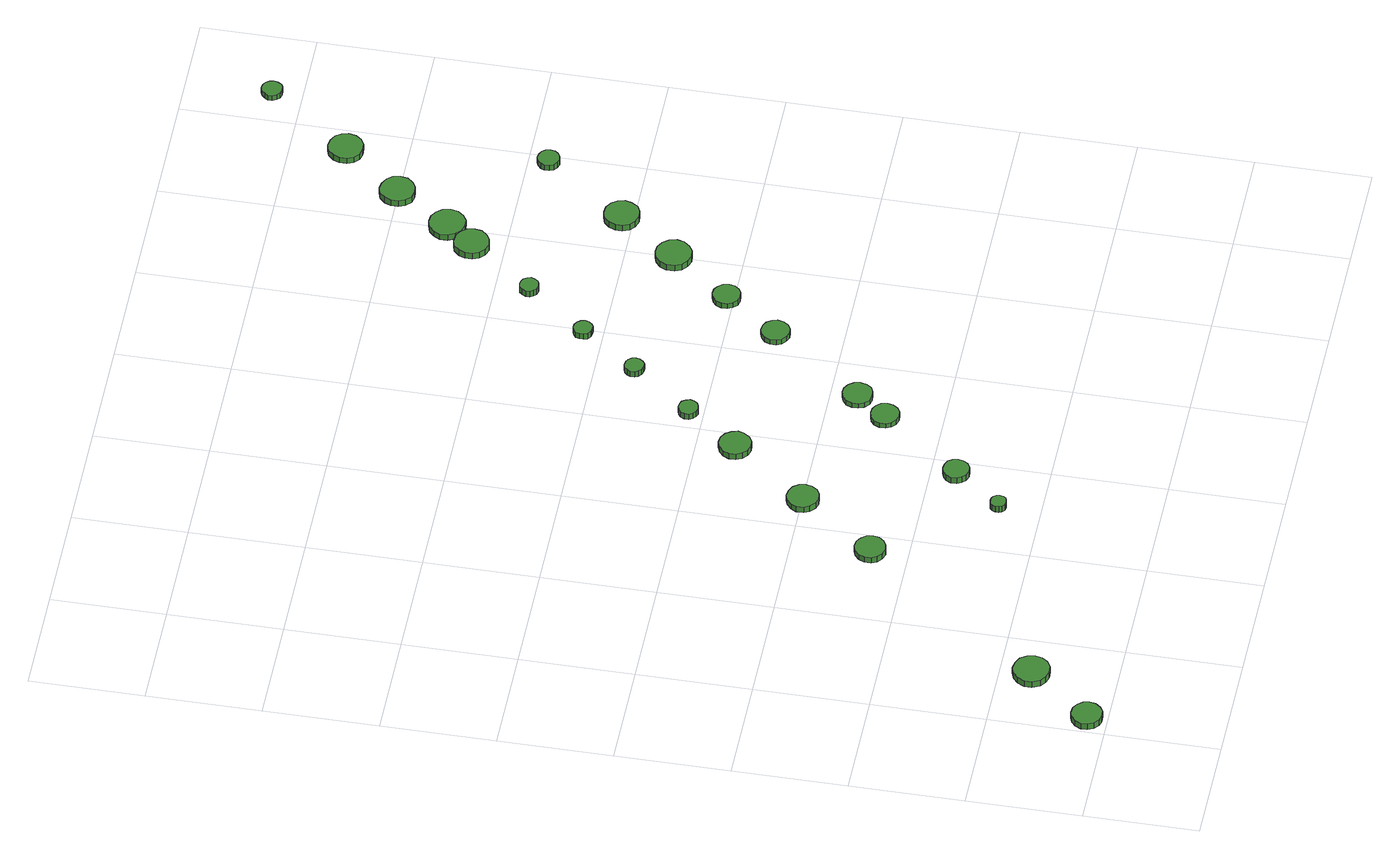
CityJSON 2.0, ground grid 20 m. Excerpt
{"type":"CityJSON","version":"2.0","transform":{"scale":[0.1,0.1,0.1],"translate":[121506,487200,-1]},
"CityObjects":{
"tree1":{"type":"SolitaryVegetationObject","attributes":{"function":"something"},"geometry":[{"type":"MultiSurface","lod":"1","boundaries":[[[0,1,2,3,4,5,6,7,8,9,10,11,12,13,14]],[[15,16,17,18,19,20,21,22,23,24,25,26,27,28,29]],[[0,29,28,1]],[[1,28,27,2]],[[2,27,26,3]],[[3,26,25,4]],[[4,25,24,5]],[[5,24,23,6]],[[6,23,22,7]],[[7,22,21,8]],[[8,21,20,9]],[[9,20,19,10]],[[10,19,18,11]],[[11,18,17,12]],[[12,17,16,13]],[[13,16,15,14]],[[14,15,29,0]]]}]},
"tree2":{"type":"SolitaryVegetationObject","attributes":{"function":"something"},"geometry":[{"type":"MultiSurface","lod":"1","boundaries":[[[30,31,32,33,34,35,36,37,38,39,40,41,42,43,44]],[[45,46,47,48,49,50,51,52,53,54,55,56,57,58,59]],[[30,59,58,31]],[[31,58,57,32]],[[32,57,56,33]],[[33,56,55,34]],[[34,55,54,35]],[[35,54,53,36]],[[36,53,52,37]],[[37,52,51,38]],[[38,51,50,39]],[[39,50,49,40]],[[40,49,48,41]],[[41,48,47,42]],[[42,47,46,43]],[[43,46,45,44]],[[44,45,59,30]]]}]},
"tree3":{"type":"SolitaryVegetationObject","attributes":{"function":"something"},"geometry":[{"type":"MultiSurface","lod":"1","boundaries":[[[60,61,62,63,64,65,66,67,68,69,70,71,72,73,74]],[[75,76,77,78,79,80,81,82,83,84,85,86,87,88,89]],[[60,89,88,61]],[[61,88,87,62]],[[62,87,86,63]],[[63,86,85,64]],[[64,85,84,65]],[[65,84,83,66]],[[66,83,82,67]],[[67,82,81,68]],[[68,81,80,69]],[[69,80,79,70]],[[70,79,78,71]],[[71,78,77,72]],[[72,77,76,73]],[[73,76,75,74]],[[74,75,89,60]]]}]},
"tree4":{"type":"SolitaryVegetationObject","attributes":{"function":"something"},"geometry":[{"type":"MultiSurface","lod":"1","boundaries":[[[90,91,92,93,94,95,96,97,98,99,100,101,102,103,104]],[[105,106,107,108,109,110,111,112,113,114,115,116,117,118,119]],[[90,119,118,91]],[[91,118,117,92]],[[92,117,116,93]],[[93,116,115,94]],[[94,115,114,95]],[[95,114,113,96]],[[96,113,112,97]],[[97,112,111,98]],[[98,111,110,99]],[[99,110,109,100]],[[100,109,108,101]],[[101,108,107,102]],[[102,107,106,103]],[[103,106,105,104]],[[104,105,119,90]]]}]},
"tree5":{"type":"SolitaryVegetationObject","attributes":{"function":"something"},"geometry":[{"type":"MultiSurface","lod":"1","boundaries":[[[120,121,122,123,124,125,126,127,128,129,130,131,132,133,134]],[[135,136,137,138,139,140,141,142,143,144,145,146,147,148,149]],[[120,149,148,121]],[[121,148,147,122]],[[122,147,146,123]],[[123,146,145,124]],[[124,145,144,125]],[[125,144,143,126]],[[126,143,142,127]],[[127,142,141,128]],[[128,141,140,129]],[[129,140,139,130]],[[130,139,138,131]],[[131,138,137,132]],[[132,137,136,133]],[[133,136,135,134]],[[134,135,149,120]]]}]},
"tree6":{"type":"SolitaryVegetationObject","attributes":{"function":"something"},"geometry":[{"type":"MultiSurface","lod":"1","boundaries":[[[150,151,152,153,154,155,156,157,158,159,160,161,162,163,164]],[[165,166,167,168,169,170,171,172,173,174,175,176,177,178,179]],[[150,179,178,151]],[[151,178,177,152]],[[152,177,176,153]],[[153,176,175,154]],[[154,175,174,155]],[[155,174,173,156]],[[156,173,172,157]],[[157,172,171,158]],[[158,171,170,159]],[[159,170,169,160]],[[160,169,168,161]],[[161,168,167,162]],[[162,167,166,163]],[[163,166,165,164]],[[164,165,179,150]]]}]},
"tree7":{"type":"SolitaryVegetationObject","attributes":{"function":"something"},"geometry":[{"type":"MultiSurface","lod":"1","boundaries":[[[180,181,182,183,184,185,186,187,188,189,190,191,192,193,194]],[[195,196,197,198,199,200,201,202,203,204,205,206,207,208,209]],[[180,209,208,181]],[[181,208,207,182]],[[182,207,206,183]],[[183,206,205,184]],[[184,205,204,185]],[[185,204,203,186]],[[186,203,202,187]],[[187,202,201,188]],[[188,201,200,189]],[[189,200,199,190]],[[190,199,198,191]],[[191,198,197,192]],[[192,197,196,193]],[[193,196,195,194]],[[194,195,209,180]]]}]},
"tree8":{"type":"SolitaryVegetationObject","attributes":{"function":"something"},"geometry":[{"type":"MultiSurface","lod":"1","boundaries":[[[210,211,212,213,214,215,216,217,218,219,220,221,222,223,224]],[[225,226,227,228,229,230,231,232,233,234,235,236,237,238,239]],[[210,239,238,211]],[[211,238,237,212]],[[212,237,236,213]],[[213,236,235,214]],[[214,235,234,215]],[[215,234,233,216]],[[216,233,232,217]],[[217,232,231,218]],[[218,231,230,219]],[[219,230,229,220]],[[220,229,228,221]],[[221,228,227,222]],[[222,227,226,223]],[[223,226,225,224]],[[224,225,239,210]]]}]},
"tree9":{"type":"SolitaryVegetationObject","attributes":{"function":"something"},"geometry":[{"type":"MultiSurface","lod":"1","boundaries":[[[240,241,242,243,244,245,246,247,248,249,250,251,252,253,254]],[[255,256,257,258,259,260,261,262,263,264,265,266,267,268,269]],[[240,269,268,241]],[[241,268,267,242]],[[242,267,266,243]],[[243,266,265,244]],[[244,265,264,245]],[[245,264,263,246]],[[246,263,262,247]],[[247,262,261,248]],[[248,261,260,249]],[[249,260,259,250]],[[250,259,258,251]],[[251,258,257,252]],[[252,257,256,253]],[[253,256,255,254]],[[254,255,269,240]]]}]},
"tree10":{"type":"SolitaryVegetationObject","attributes":{"function":"something"},"geometry":[{"type":"MultiSurface","lod":"1","boundaries":[[[270,271,272,273,274,275,276,277,278,279,280,281,282,283,284]],[[285,286,287,288,289,290,291,292,293,294,295,296,297,298,299]],[[270,299,298,271]],[[271,298,297,272]],[[272,297,296,273]],[[273,296,295,274]],[[274,295,294,275]],[[275,294,293,276]],[[276,293,292,277]],[[277,292,291,278]],[[278,291,290,279]],[[279,290,289,280]],[[280,289,288,281]],[[281,288,287,282]],[[282,287,286,283]],[[283,286,285,284]],[[284,285,299,270]]]}]},
"tree11":{"type":"SolitaryVegetationObject","attributes":{"function":"something"},"geometry":[{"type":"MultiSurface","lod":"1","boundaries":[[[300,301,302,303,304,305,306,307,308,309,310,311,312,313,314]],[[315,316,317,318,319,320,321,322,323,324,325,326,327,328,329]],[[300,329,328,301]],[[301,328,327,302]],[[302,327,326,303]],[[303,326,325,304]],[[304,325,324,305]],[[305,324,323,306]],[[306,323,322,307]],[[307,322,321,308]],[[308,321,320,309]],[[309,320,319,310]],[[310,319,318,311]],[[311,318,317,312]],[[312,317,316,313]],[[313,316,315,314]],[[314,315,329,300]]]}]},
"tree12":{"type":"SolitaryVegetationObject","attributes":{"function":"something"},"geometry":[{"type":"MultiSurface","lod":"1","boundaries":[[[330,331,332,333,334,335,336,337,338,339,340,341,342,343,344]],[[345,346,347,348,349,350,351,352,353,354,355,356,357,358,359]],[[330,359,358,331]],[[331,358,357,332]],[[332,357,356,333]],[[333,356,355,334]],[[334,355,354,335]],[[335,354,353,336]],[[336,353,352,337]],[[337,352,351,338]],[[338,351,350,339]],[[339,350,349,340]],[[340,349,348,341]],[[341,348,347,342]],[[342,347,346,343]],[[343,346,345,344]],[[344,345,359,330]]]}]},
"tree13":{"type":"SolitaryVegetationObject","attributes":{"function":"something"},"geometry":[{"type":"MultiSurface","lod":"1","boundaries":[[[360,361,362,363,364,365,366,367,368,369,370,371,372,373,374]],[[375,376,377,378,379,380,381,382,383,384,385,386,387,388,389]],[[360,389,388,361]],[[361,388,387,362]],[[362,387,386,363]],[[363,386,385,364]],[[364,385,384,365]],[[365,384,383,366]],[[366,383,382,367]],[[367,382,381,368]],[[368,381,380,369]],[[369,380,379,370]],[[370,379,378,371]],[[371,378,377,372]],[[372,377,376,373]],[[373,376,375,374]],[[374,375,389,360]]]}]},
"tree14":{"type":"SolitaryVegetationObject","attributes":{"function":"something"},"geometry":[{"type":"MultiSurface","lod":"1","boundaries":[[[390,391,392,393,394,395,396,397,398,399,400,401,402,403,404]],[[405,406,407,408,409,410,411,412,413,414,415,416,417,418,419]],[[390,419,418,391]],[[391,418,417,392]],[[392,417,416,393]],[[393,416,415,394]],[[394,415,414,395]],[[395,414,413,396]],[[396,413,412,397]],[[397,412,411,398]],[[398,411,410,399]],[[399,410,409,400]],[[400,409,408,401]],[[401,408,407,402]],[[402,407,406,403]],[[403,406,405,404]],[[404,405,419,390]]]}]},
"tree15":{"type":"SolitaryVegetationObject","attributes":{"function":"something"},"geometry":[{"type":"MultiSurface","lod":"1","boundaries":[[[420,421,422,423,424,425,426,427,428,429,430,431,432,433,434]],[[435,436,437,438,439,440,441,442,443,444,445,446,447,448,449]],[[420,449,448,421]],[[421,448,447,422]],[[422,447,446,423]],[[423,446,445,424]],[[424,445,444,425]],[[425,444,443,426]],[[426,443,442,427]],[[427,442,441,428]],[[428,441,440,429]],[[429,440,439,430]],[[430,439,438,431]],[[431,438,437,432]],[[432,437,436,433]],[[433,436,435,434]],[[434,435,449,420]]]}]},
"tree16":{"type":"SolitaryVegetationObject","attributes":{"function":"something"},"geometry":[{"type":"MultiSurface","lod":"1","boundaries":[[[450,451,452,453,454,455,456,457,458,459,460,461,462,463,464]],[[465,466,467,468,469,470,471,472,473,474,475,476,477,478,479]],[[450,479,478,451]],[[451,478,477,452]],[[452,477,476,453]],[[453,476,475,454]],[[454,475,474,455]],[[455,474,473,456]],[[456,473,472,457]],[[457,472,471,458]],[[458,471,470,459]],[[459,470,469,460]],[[460,469,468,461]],[[461,468,467,462]],[[462,467,466,463]],[[463,466,465,464]],[[464,465,479,450]]]}]},
"tree17":{"type":"SolitaryVegetationObject","attributes":{"function":"something"},"geometry":[{"type":"MultiSurface","lod":"1","boundaries":[[[480,481,482,483,484,485,486,487,488,489,490,491,492,493,494]],[[495,496,497,498,499,500,501,502,503,504,505,506,507,508,509]],[[480,509,508,481]],[[481,508,507,482]],[[482,507,506,483]],[[483,506,505,484]],[[484,505,504,485]],[[485,504,503,486]],[[486,503,502,487]],[[487,502,501,488]],[[488,501,500,489]],[[489,500,499,490]],[[490,499,498,491]],[[491,498,497,492]],[[492,497,496,493]],[[493,496,495,494]],[[494,495,509,480]]]}]},
"tree18":{"type":"SolitaryVegetationObject","attributes":{"function":"something"},"geometry":[{"type":"MultiSurface","lod":"1","boundaries":[[[510,511,512,513,514,515,516,517,518,519,520,521,522,523,524]],[[525,526,527,528,529,530,531,532,533,534,535,536,537,538,539]],[[510,539,538,511]],[[511,538,537,512]],[[512,537,536,513]],[[513,536,535,514]],[[514,535,534,515]],[[515,534,533,516]],[[516,533,532,517]],[[517,532,531,518]],[[518,531,530,519]],[[519,530,529,520]],[[520,529,528,521]],[[521,528,527,522]],[[522,527,526,523]],[[523,526,525,524]],[[524,525,539,510]]]}]},
"tree19":{"type":"SolitaryVegetationObject","attributes":{"function":"something"},"geometry":[{"type":"MultiSurface","lod":"1","boundaries":[[[540,541,542,543,544,545,546,547,548,549,550,551,552,553,554]],[[555,556,557,558,559,560,561,562,563,564,565,566,567,568,569]],[[540,569,568,541]],[[541,568,567,542]],[[542,567,566,543]],[[543,566,565,544]],[[544,565,564,545]],[[545,564,563,546]],[[546,563,562,547]],[[547,562,561,548]],[[548,561,560,549]],[[549,560,559,550]],[[550,559,558,551]],[[551,558,557,552]],[[552,557,556,553]],[[553,556,555,554]],[[554,555,569,540]]]}]},
"tree20":{"type":"SolitaryVegetationObject","attributes":{"function":"something"},"geometry":[{"type":"MultiSurface","lod":"1","boundaries":[[[570,571,572,573,574,575,576,577,578,579,580,581,582,583,584]],[[585,586,587,588,589,590,591,592,593,594,595,596,597,598,599]],[[570,599,598,571]],[[571,598,597,572]],[[572,597,596,573]],[[573,596,595,574]],[[574,595,594,575]],[[575,594,593,576]],[[576,593,592,577]],[[577,592,591,578]],[[578,591,590,579]],[[579,590,589,580]],[[580,589,588,581]],[[581,588,587,582]],[[582,587,586,583]],[[583,586,585,584]],[[584,585,599,570]]]}]},
"tree21":{"type":"SolitaryVegetationObject","attributes":{"function":"something"},"geometry":[{"type":"MultiSurface","lod":"1","boundaries":[[[600,601,602,603,604,605,606,607,608,609,610,611,612,613,614]],[[615,616,617,618,619,620,621,622,623,624,625,626,627,628,629]],[[600,629,628,601]],[[601,628,627,602]],[[602,627,626,603]],[[603,626,625,604]],[[604,625,624,605]],[[605,624,623,606]],[[606,623,622,607]],[[607,622,621,608]],[[608,621,620,609]],[[609,620,619,610]],[[610,619,618,611]],[[611,618,617,612]],[[612,617,616,613]],[[613,616,615,614]],[[614,615,629,600]]]}]},
"tree22":{"type":"SolitaryVegetationObject","attributes":{"function":"something"},"geometry":[{"type":"MultiSurface","lod":"1","boundaries":[[[630,631,632,633,634,635,636,637,638,639,640,641,642,643,644]],[[645,646,647,648,649,650,651,652,653,654,655,656,657,658,659]],[[630,659,658,631]],[[631,658,657,632]],[[632,657,656,633]],[[633,656,655,634]],[[634,655,654,635]],[[635,654,653,636]],[[636,653,652,637]],[[637,652,651,638]],[[638,651,650,639]],[[639,650,649,640]],[[640,649,648,641]],[[641,648,647,642]],[[642,647,646,643]],[[643,646,645,644]],[[644,645,659,630]]]}]},
"tree23":{"type":"SolitaryVegetationObject","attributes":{"function":"something"},"geometry":[{"type":"MultiSurface","lod":"1","boundaries":[[[660,661,662,663,664,665,666,667,668,669,670,671,672,673,674]],[[675,676,677,678,679,680,681,682,683,684,685,686,687,688,689]],[[660,689,688,661]],[[661,688,687,662]],[[662,687,686,663]],[[663,686,685,664]],[[664,685,684,665]],[[665,684,683,666]],[[666,683,682,667]],[[667,682,681,668]],[[668,681,680,669]],[[669,680,679,670]],[[670,679,678,671]],[[671,678,677,672]],[[672,677,676,673]],[[673,676,675,674]],[[674,675,689,660]]]}]}
},
"vertices":[
[59,36,20],[57,46,20],[50,55,20],[41,61,20],[29,62,20],[19,59,20],[11,51,20],[6,41,20],[6,30,20],[11,20,20],[19,12,20],[29,9,20],[41,10,20],[50,16,20],[57,25,20],[57,25,7],[50,16,7],[41,10,7],[29,9,7],[19,12,7],[11,20,7],[6,30,7],[6,41,7],[11,51,7],[19,59,7],[29,62,7],[41,61,7],[50,55,7],[57,46,7],[59,36,7],
[147,145,25],[144,158,25],[137,169,25],[125,175,25],[112,177,25],[100,173,25],[90,164,25],[84,152,25],[84,139,25],[90,126,25],[100,118,25],[112,114,25],[125,115,25],[137,122,25],[144,132,25],[144,132,12],[137,122,12],[125,115,12],[112,114,12],[100,118,12],[90,126,12],[84,139,12],[84,152,12],[90,164,12],[100,173,12],[112,177,12],[125,175,12],[137,169,12],[144,158,12],[147,145,12],
[386,465,21],[384,476,21],[377,485,21],[368,491,21],[357,492,21],[346,488,21],[338,481,21],[333,471,21],[333,459,21],[338,449,21],[346,442,21],[357,438,21],[368,440,21],[377,445,21],[384,454,21],[384,454,9],[377,445,9],[368,440,9],[357,438,9],[346,442,9],[338,449,9],[333,459,9],[333,471,9],[338,481,9],[346,488,9],[357,492,9],[368,491,9],[377,485,9],[384,476,9],[386,465,9],
[516,273,25],[515,278,25],[512,283,25],[507,286,25],[501,286,25],[495,285,25],[491,281,25],[489,276,25],[489,270,25],[491,265,25],[495,261,25],[501,259,25],[507,260,25],[512,262,25],[515,267,25],[515,267,12],[512,262,12],[507,260,12],[501,259,12],[495,261,12],[491,265,12],[489,270,12],[489,276,12],[491,281,12],[495,285,12],[501,286,12],[507,286,12],[512,283,12],[515,278,12],[516,273,12],
[490,599,18],[488,610,18],[481,620,18],[471,625,18],[459,627,18],[449,623,18],[440,615,18],[435,605,18],[435,593,18],[440,583,18],[449,575,18],[459,571,18],[471,573,18],[481,578,18],[488,588,18],[488,588,6],[481,578,6],[471,573,6],[459,571,6],[449,575,6],[440,583,6],[435,593,6],[435,605,6],[440,615,6],[449,623,6],[459,627,6],[471,625,6],[481,620,6],[488,610,6],[490,599,6],
[595,358,19],[593,367,19],[588,375,19],[579,379,19],[570,380,19],[561,377,19],[554,371,19],[550,363,19],[550,353,19],[554,345,19],[561,338,19],[570,335,19],[579,336,19],[588,341,19],[593,349,19],[593,349,6],[588,341,6],[579,336,6],[570,335,6],[561,338,6],[554,345,6],[550,353,6],[550,363,6],[554,371,6],[561,377,6],[570,380,6],[579,379,6],[588,375,6],[593,367,6],[595,358,6],
[596,734,18],[593,745,18],[586,755,18],[576,761,18],[565,762,18],[553,758,18],[545,750,18],[540,740,18],[540,728,18],[545,718,18],[553,710,18],[565,706,18],[576,707,18],[586,713,18],[593,723,18],[593,723,6],[586,713,6],[576,707,6],[565,706,6],[553,710,6],[545,718,6],[540,728,6],[540,740,6],[545,750,6],[553,758,6],[565,762,6],[576,761,6],[586,755,6],[593,745,6],[596,734,6],
[709,500,16],[707,510,16],[701,518,16],[692,523,16],[682,524,16],[672,521,16],[664,514,16],[660,505,16],[660,494,16],[664,485,16],[672,478,16],[682,475,16],[692,476,16],[701,481,16],[707,490,16],[707,490,6],[701,481,6],[692,476,6],[682,475,6],[672,478,6],[664,485,6],[660,494,6],[660,505,6],[664,514,6],[672,521,6],[682,524,6],[692,523,6],[701,518,6],[707,510,6],[709,500,6],
[656,827,18],[654,834,18],[650,840,18],[644,843,18],[636,844,18],[630,842,18],[624,837,18],[621,831,18],[621,823,18],[624,817,18],[630,812,18],[636,810,18],[644,811,18],[650,814,18],[654,820,18],[654,820,6],[650,814,6],[644,811,6],[636,810,6],[630,812,6],[624,817,6],[621,823,6],[621,831,6],[624,837,6],[630,842,6],[636,844,6],[644,843,6],[650,840,6],[654,834,6],[656,827,6],
[750,554,16],[748,564,16],[742,573,16],[732,579,16],[722,580,16],[711,576,16],[703,569,16],[699,559,16],[699,548,16],[703,539,16],[711,531,16],[722,528,16],[732,529,16],[742,534,16],[748,543,16],[748,543,6],[742,534,6],[732,529,6],[722,528,6],[711,531,6],[703,539,6],[699,548,6],[699,559,6],[703,569,6],[711,576,6],[722,580,6],[732,579,6],[742,573,6],[748,564,6],[750,554,6],
[738,934,18],[737,941,18],[733,947,18],[727,950,18],[720,951,18],[713,949,18],[708,944,18],[705,938,18],[705,931,18],[708,925,18],[713,920,18],[720,918,18],[727,918,18],[733,922,18],[737,928,18],[737,928,6],[733,922,6],[727,918,6],[720,918,6],[713,920,6],[708,925,6],[705,931,6],[705,938,6],[708,944,6],[713,949,6],[720,951,6],[727,950,6],[733,947,6],[737,941,6],[738,934,6],
[872,717,17],[870,726,17],[864,735,17],[855,740,17],[845,741,17],[836,738,17],[828,731,17],[824,722,17],[824,711,17],[828,702,17],[836,695,17],[845,692,17],[855,693,17],[864,698,17],[870,707,17],[870,707,6],[864,698,6],[855,693,6],[845,692,6],[836,695,6],[828,702,6],[824,711,6],[824,722,6],[828,731,6],[836,738,6],[845,741,6],[855,740,6],[864,735,6],[870,726,6],[872,717,6],
[812,1035,18],[810,1042,18],[806,1047,18],[800,1051,18],[793,1052,18],[787,1050,18],[781,1045,18],[779,1039,18],[779,1032,18],[781,1025,18],[787,1021,18],[793,1019,18],[800,1019,18],[806,1023,18],[810,1028,18],[810,1028,6],[806,1023,6],[800,1019,6],[793,1019,6],[787,1021,6],[781,1025,6],[779,1032,6],[779,1039,6],[781,1045,6],[787,1050,6],[793,1052,6],[800,1051,6],[806,1047,6],[810,1042,6],[812,1035,6],
[942,813,17],[940,823,17],[934,831,17],[926,836,17],[916,837,17],[906,834,17],[899,827,17],[895,818,17],[895,808,17],[899,799,17],[906,792,17],[916,789,17],[926,790,17],[934,795,17],[940,803,17],[940,803,6],[934,795,6],[926,790,6],[916,789,6],[906,792,6],[899,799,6],[895,808,6],[895,818,6],[899,827,6],[906,834,6],[916,837,6],[926,836,6],[934,831,6],[940,823,6],[942,813,6],
[890,1141,25],[888,1148,25],[884,1154,25],[878,1157,25],[872,1158,25],[865,1156,25],[860,1151,25],[857,1145,25],[857,1138,25],[860,1132,25],[865,1127,25],[872,1125,25],[878,1126,25],[884,1129,25],[888,1135,25],[888,1135,12],[884,1129,12],[878,1126,12],[872,1125,12],[865,1127,12],[860,1132,12],[857,1138,12],[857,1145,12],[860,1151,12],[865,1156,12],[872,1158,12],[878,1157,12],[884,1154,12],[888,1148,12],[890,1141,12],
[1030,918,19],[1027,931,19],[1019,941,19],[1008,948,19],[995,949,19],[983,945,19],[973,936,19],[968,925,19],[968,911,19],[973,900,19],[983,891,19],[995,887,19],[1008,888,19],[1019,895,19],[1027,905,19],[1027,905,6],[1019,895,6],[1008,888,6],[995,887,6],[983,891,6],[973,900,6],[968,911,6],[968,925,6],[973,936,6],[983,945,6],[995,949,6],[1008,948,6],[1019,941,6],[1027,931,6],[1030,918,6],
[987,1255,26],[985,1268,26],[977,1278,26],[967,1284,26],[954,1285,26],[942,1282,26],[933,1273,26],[928,1262,26],[928,1249,26],[933,1238,26],[942,1229,26],[954,1225,26],[967,1227,26],[977,1233,26],[985,1243,26],[985,1243,13],[977,1233,13],[967,1227,13],[954,1225,13],[942,1229,13],[933,1238,13],[928,1249,13],[928,1262,13],[933,1273,13],[942,1282,13],[954,1285,13],[967,1284,13],[977,1278,13],[985,1268,13],[987,1255,13],
[1102,1020,24],[1099,1032,24],[1092,1042,24],[1081,1049,24],[1068,1050,24],[1056,1046,24],[1047,1038,24],[1042,1026,24],[1042,1014,24],[1047,1002,24],[1056,994,24],[1068,990,24],[1081,991,24],[1092,997,24],[1099,1008,24],[1099,1008,11],[1092,997,11],[1081,991,11],[1068,990,11],[1056,994,11],[1047,1002,11],[1042,1014,11],[1042,1026,11],[1047,1038,11],[1056,1046,11],[1068,1050,11],[1081,1049,11],[1092,1042,11],[1099,1032,11],[1102,1020,11],
[1028,1304,24],[1026,1317,24],[1018,1327,24],[1007,1334,24],[994,1335,24],[981,1331,24],[972,1323,24],[966,1311,24],[966,1298,24],[972,1286,24],[981,1277,24],[994,1273,24],[1007,1274,24],[1018,1281,24],[1026,1291,24],[1026,1291,12],[1018,1281,12],[1007,1274,12],[994,1273,12],[981,1277,12],[972,1286,12],[966,1298,12],[966,1311,12],[972,1323,12],[981,1331,12],[994,1335,12],[1007,1334,12],[1018,1327,12],[1026,1317,12],[1028,1304,12],
[1095,1402,20],[1093,1414,20],[1085,1424,20],[1074,1430,20],[1062,1432,20],[1050,1428,20],[1041,1419,20],[1036,1408,20],[1036,1395,20],[1041,1384,20],[1050,1375,20],[1062,1372,20],[1074,1373,20],[1085,1379,20],[1093,1389,20],[1093,1389,7],[1085,1379,7],[1074,1373,7],[1062,1372,7],[1050,1375,7],[1041,1384,7],[1036,1395,7],[1036,1408,7],[1041,1419,7],[1050,1428,7],[1062,1432,7],[1074,1430,7],[1085,1424,7],[1093,1414,7],[1095,1402,7],
[1200,1165,23],[1199,1173,23],[1194,1179,23],[1187,1183,23],[1179,1184,23],[1172,1181,23],[1166,1176,23],[1163,1169,23],[1163,1161,23],[1166,1154,23],[1172,1149,23],[1179,1146,23],[1187,1147,23],[1194,1151,23],[1199,1157,23],[1199,1157,11],[1194,1151,11],[1187,1147,11],[1179,1146,11],[1172,1149,11],[1166,1154,11],[1163,1161,11],[1163,1169,11],[1166,1176,11],[1172,1181,11],[1179,1184,11],[1187,1183,11],[1194,1179,11],[1199,1173,11],[1200,1165,11],
[1182,1506,19],[1179,1518,19],[1172,1528,19],[1161,1534,19],[1148,1536,19],[1136,1532,19],[1127,1523,19],[1122,1512,19],[1122,1499,19],[1127,1488,19],[1136,1479,19],[1148,1476,19],[1161,1477,19],[1172,1483,19],[1179,1493,19],[1179,1493,7],[1172,1483,7],[1161,1477,7],[1148,1476,7],[1136,1479,7],[1127,1488,7],[1122,1499,7],[1122,1512,7],[1127,1523,7],[1136,1532,7],[1148,1536,7],[1161,1534,7],[1172,1528,7],[1179,1518,7],[1182,1506,7],
[1285,1653,18],[1283,1660,18],[1279,1666,18],[1273,1670,18],[1265,1671,18],[1258,1668,18],[1253,1663,18],[1249,1657,18],[1249,1649,18],[1253,1642,18],[1258,1637,18],[1265,1635,18],[1273,1636,18],[1279,1639,18],[1283,1646,18],[1283,1646,7],[1279,1639,7],[1273,1636,7],[1265,1635,7],[1258,1637,7],[1253,1642,7],[1249,1649,7],[1249,1657,7],[1253,1663,7],[1258,1668,7],[1265,1671,7],[1273,1670,7],[1279,1666,7],[1283,1660,7],[1285,1653,7]
]}
